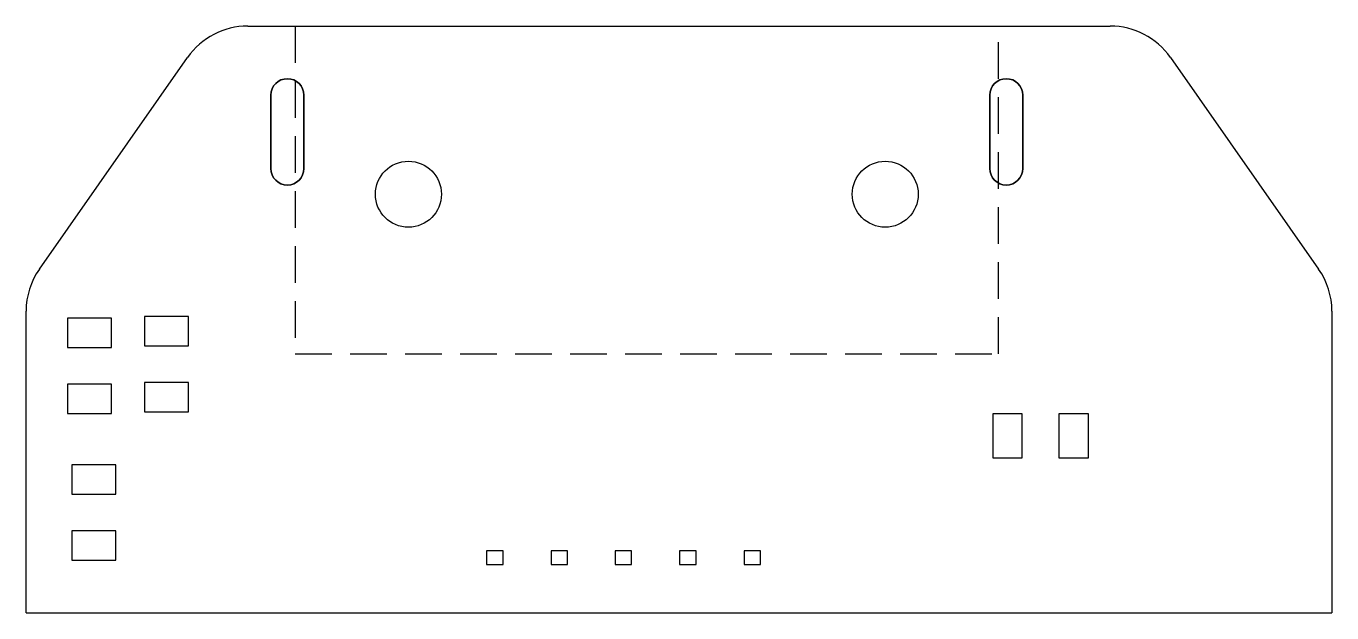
# Model space of a CAD drawing. Header units: millimetres. Extents: x -0.3 to 17.5, y 1.9 to 9.9.
import ezdxf

# ---------------------------------------------------------------- set-up
doc = ezdxf.new("R2010")
doc.units = ezdxf.units.MM
doc.linetypes.add('DASHED', pattern=[0.75, 0.5, -0.25])
doc.layers.get('0').update_dxf_attribs({"linetype": 'CONTINUOUS'})

msp = doc.modelspace()

# ---------------------------------------------------------------- linework, layer by layer
for p, q in [((2.701, 9.9), (14.459, 9.9)), ((-0.139, 6.588), (1.881, 9.474)), ((15.279, 9.474), (17.299, 6.588)), ((-0.32, 1.9), (-0.32, 6.014)), ((17.48, 6.014), (17.48, 1.9)), ((-0.32, 1.9), (2.553, 1.9)), ((2.553, 1.9), (3.987, 1.9)), ((3.987, 1.9), (13.333, 1.9)), ((13.333, 1.9), (14.767, 1.9)), ((14.767, 1.9), (17.48, 1.9))]:
    msp.add_line(p, q)
at = {"linetype": 'DASHED'}
for p, q in [((3.346, 9.9), (3.346, 5.433)), ((12.936, 5.433), (12.936, 9.9)), ((3.346, 5.433), (12.936, 5.433))]:
    msp.add_line(p, q, dxfattribs=at)
for points in [[(3.466, 8.958, 1), (3.016, 8.958, -1)], [(13.266, 8.958, 1), (12.816, 8.958, -1)], [(3.016, 7.958, 1), (3.466, 7.958, -1)], [(12.816, 7.958, 1), (13.266, 7.958, -1)]]:
    msp.add_lwpolyline(points, format="xyb", close=True)
for points in [[(3.016, 7.958), (3.016, 8.958)], [(3.466, 8.958), (3.466, 7.958)], [(12.816, 7.958), (12.816, 8.958)], [(13.266, 8.958), (13.266, 7.958)], [(0.245, 5.52), (0.845, 5.52), (0.845, 5.92), (0.245, 5.92)], [(1.295, 5.54), (1.895, 5.54), (1.895, 5.94), (1.295, 5.94)], [(0.245, 4.62), (0.845, 4.62), (0.845, 5.02), (0.245, 5.02)], [(1.295, 4.64), (1.895, 4.64), (1.895, 5.04), (1.295, 5.04)], [(12.86, 4.015), (13.26, 4.015), (13.26, 4.615), (12.86, 4.615)], [(13.76, 4.015), (14.16, 4.015), (14.16, 4.615), (13.76, 4.615)], [(0.305, 3.52), (0.905, 3.52), (0.905, 3.92), (0.305, 3.92)], [(0.305, 2.62), (0.905, 2.62), (0.905, 3.02), (0.305, 3.02)], [(5.957, 2.558), (6.183, 2.558), (6.183, 2.745), (5.957, 2.745)], [(6.838, 2.558), (7.062, 2.558), (7.062, 2.745), (6.838, 2.745)], [(7.708, 2.558), (7.933, 2.558), (7.933, 2.745), (7.708, 2.745)], [(8.588, 2.558), (8.812, 2.558), (8.812, 2.745), (8.588, 2.745)], [(9.467, 2.558), (9.693, 2.558), (9.693, 2.745), (9.467, 2.745)]]:
    msp.add_lwpolyline(points, close=True)
for centre in [(4.891, 7.608), (11.391, 7.608)]:
    msp.add_circle(centre, 0.45)
for centre, start, end in [((2.701, 8.9), 90.0003, 145), ((14.459, 8.9), 35, 90), ((0.68, 6.014), 145, 180), ((16.48, 6.014), 0.0014, 35)]:
    msp.add_arc(centre, 1, start, end)

doc.saveas('drawing.dxf')
